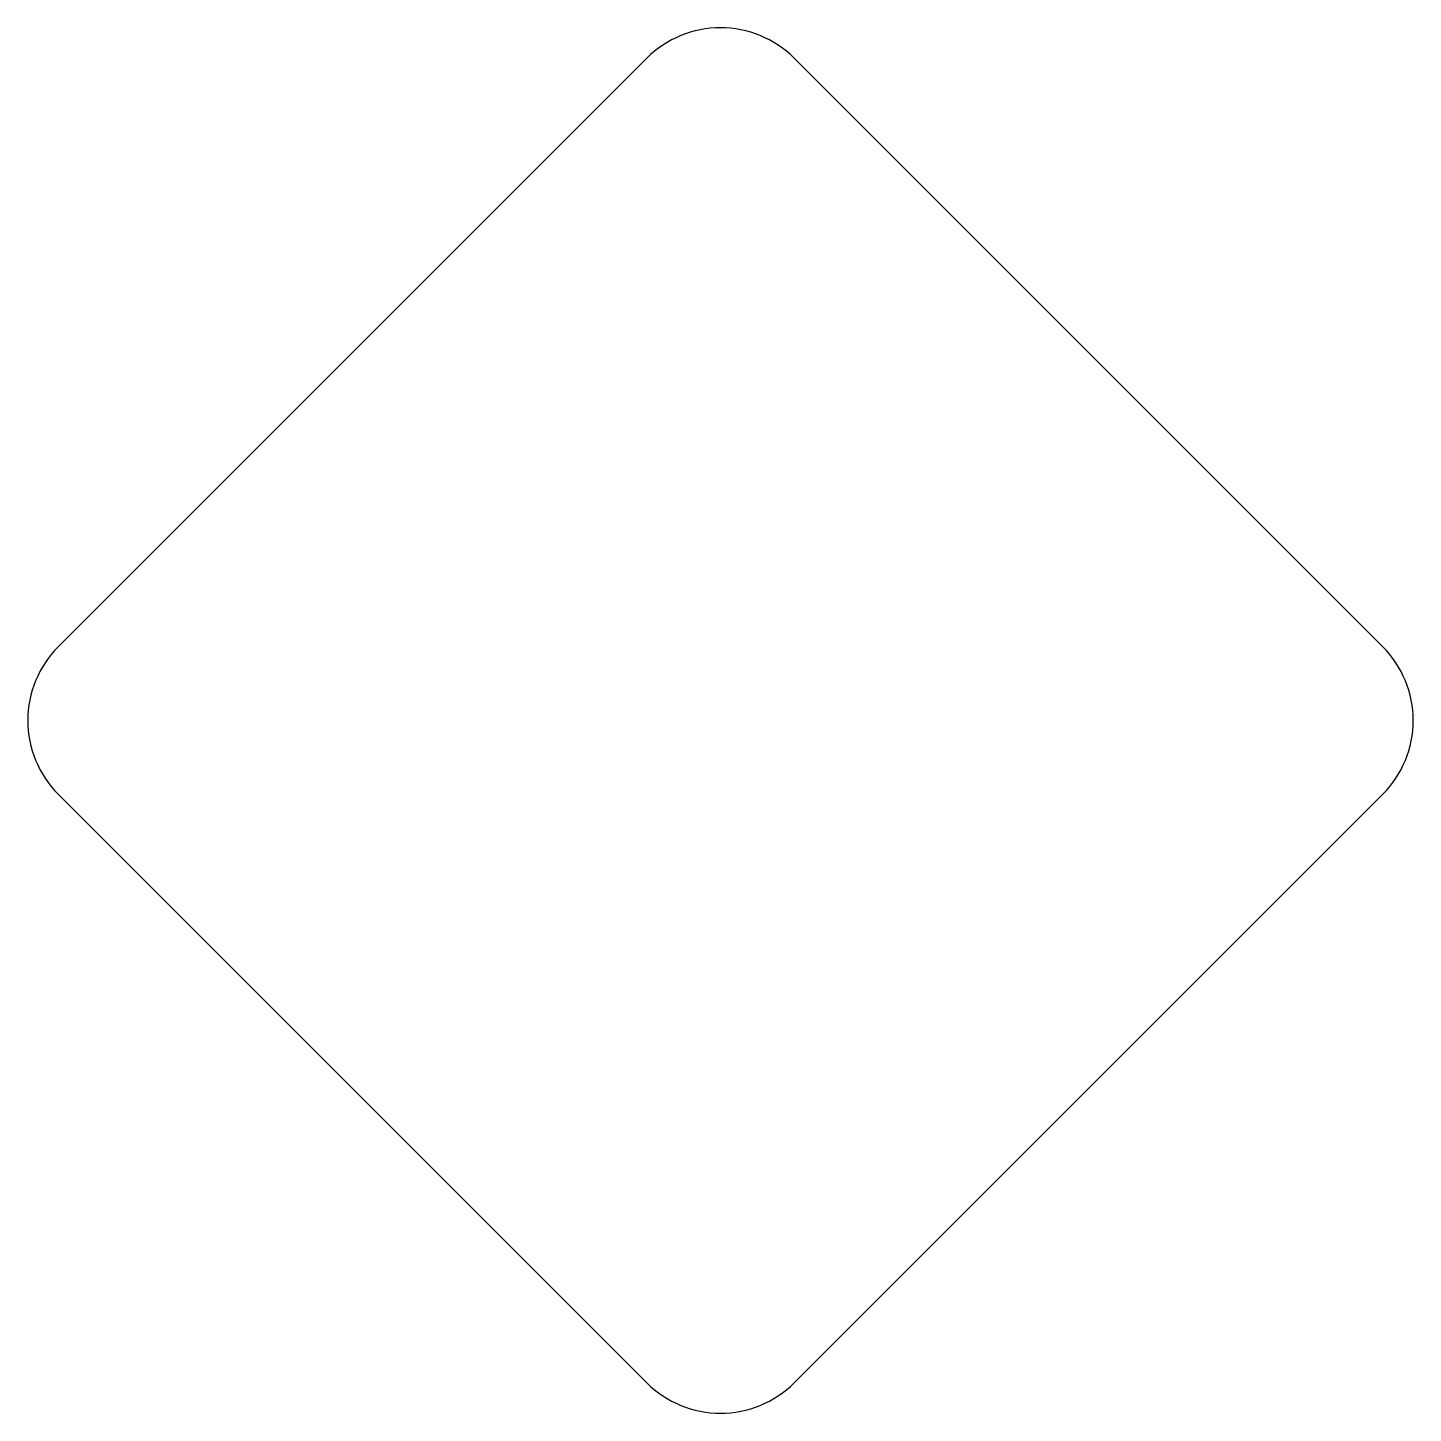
# Model space of a CAD drawing. Header units: millimetres. Extents: x -13.3 to 13.3, y -13.3 to 13.3.
import ezdxf

# ---------------------------------------------------------------- set-up
doc = ezdxf.new("R2010")
doc.units = ezdxf.units.MM
doc.layers.get('0').update_dxf_attribs({"linetype": 'CONTINUOUS'})

msp = doc.modelspace()

# ---------------------------------------------------------------- linework, layer by layer
msp.add_lwpolyline([(12.728, -1.414, 0.414214), (12.728, 1.414), (1.414, 12.728, 0.414214), (-1.414, 12.728), (-12.728, 1.414, 0.414214), (-12.728, -1.414), (-1.414, -12.728, 0.414214), (1.414, -12.728)], format="xyb", close=True)

doc.saveas('drawing.dxf')
